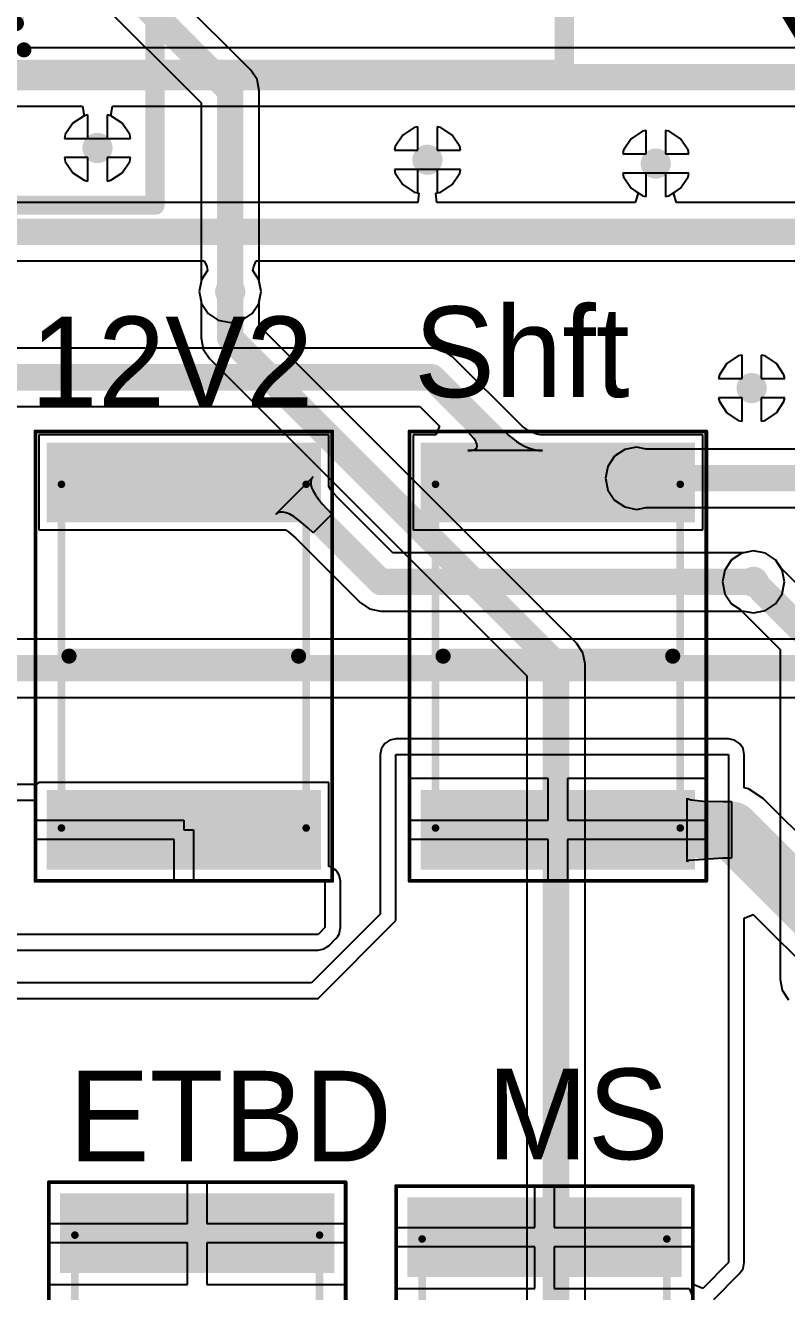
# Model space of a CAD drawing. Header units: millimetres. Extents: x 0.26 to 7.33, y 1.06 to 4.59.
# Drawn here: x 3.116 to 3.513, y 2.725 to 3.385 of the extents above; entities that cross this region are included whole.
import ezdxf

# ---------------------------------------------------------------- set-up
doc = ezdxf.new("R2010")
doc.units = ezdxf.units.MM
doc.header["$MEASUREMENT"] = 0
for name, color, linetype in [('BottomLayer', 5, 'Continuous'), ('BottomOverlay', 54, 'Continuous'), ('Mechanical15', 56, 'Continuous'), ('Mechanical16', 56, 'Continuous'), ('MultiLayer', 9, 'Continuous'), ('TopLayer', 1, 'Continuous'), ('TopOverlay', 2, 'Continuous'), ('TopPaste', 8, 'Continuous'), ('TopSolder', 216, 'Continuous'), ('ViaHoleLayer', 16, 'Continuous')]:
    doc.layers.add(name, color=color, linetype=linetype)

# ---------------------------------------------------------------- blocks, each defined once
blk = doc.blocks.new('SOT23_3_4')
at = {"layer": 'TopLayer'}
for points in [[(-0.04921, 0.0315), (-0.02559, 0.0315), (-0.04921, 0.07087), (-0.02559, 0.07087)], [(0.02559, 0.0315), (0.04921, 0.0315), (0.02559, 0.07087), (0.04921, 0.07087)], [(-0.01181, -0.07087), (0.01181, -0.07087), (-0.01181, -0.0315), (0.01181, -0.0315)]]:
    blk.add_solid(points, dxfattribs=at)
at = {"layer": 'TopOverlay', "const_width": 0.00787}
for points in [[(-0.04528, 0.01772), (0.04528, 0.01772)], [(-0.04528, 0.01772), (-0.04528, 0.00787)], [(0.04528, 0.01772), (0.04528, -0.01772)], [(-0.04528, -0.00787), (-0.04528, -0.01772)], [(-0.04528, -0.01772), (0.04528, -0.01772)]]:
    blk.add_lwpolyline(points, dxfattribs=at)
at = {"layer": 'TopOverlay', "const_width": 0.00394}
for points in [[(-0.04724, 0.01772, 1), (-0.04331, 0.01772, 1)], [(-0.04724, 0.01772, 1), (-0.04331, 0.01772, 1)], [(0.04331, 0.01772, 1), (0.04724, 0.01772, 1)], [(0.04331, 0.01772, 1), (0.04724, 0.01772, 1)], [(-0.04724, 0.00787, 1), (-0.04331, 0.00787, 1)], [(-0.04724, 0.00787, 1), (-0.04331, 0.00787, 1)], [(-0.04724, -0.00787, 1), (-0.04331, -0.00787, 1)], [(-0.04724, -0.00787, 1), (-0.04331, -0.00787, 1)], [(-0.06102, -0.02165, 1), (-0.05709, -0.02165, 1)], [(-0.04724, -0.01772, 1), (-0.04331, -0.01772, 1)], [(-0.04724, -0.01772, 1), (-0.04331, -0.01772, 1)], [(0.04331, -0.01772, 1), (0.04724, -0.01772, 1)], [(0.04331, -0.01772, 1), (0.04724, -0.01772, 1)]]:
    blk.add_lwpolyline(points, format="xyb", close=True, dxfattribs=at)
at = {"layer": 'TopOverlay', "const_width": 0.00787}
blk.add_lwpolyline([(-0.04528, 0.00787, -1), (-0.04528, -0.00787)], format="xyb", dxfattribs=at)
at = {"layer": 'TopPaste'}
for points in [[(-0.04921, 0.0315), (-0.02559, 0.0315), (-0.04921, 0.07087), (-0.02559, 0.07087)], [(0.02559, 0.0315), (0.04921, 0.0315), (0.02559, 0.07087), (0.04921, 0.07087)], [(-0.01181, -0.07087), (0.01181, -0.07087), (-0.01181, -0.0315), (0.01181, -0.0315)]]:
    blk.add_solid(points, dxfattribs=at)
at = {"layer": 'TopSolder'}
for points in [[(-0.05321, 0.0275), (-0.02159, 0.0275), (-0.05321, 0.07487), (-0.02159, 0.07487)], [(0.02159, 0.0275), (0.05321, 0.0275), (0.02159, 0.07487), (0.05321, 0.07487)], [(-0.01581, -0.07487), (0.01581, -0.07487), (-0.01581, -0.0275), (0.01581, -0.0275)]]:
    blk.add_solid(points, dxfattribs=at)
blk = doc.blocks.new('FUSC4632X85N_36')
at = {"layer": 'Mechanical15', "const_width": 0.00394}
for points in [[(-0.08957, -0.06378), (-0.08957, 0.06378)], [(0.08957, 0.06378), (-0.08957, 0.06378)], [(0.08957, -0.06378), (0.08957, 0.06378)], [(0.08957, -0.06378), (-0.08957, -0.06378)]]:
    blk.add_lwpolyline(points, dxfattribs=at)
at = {"layer": 'Mechanical15', "const_width": 0.00197}
for points in [[(-0.09055, 0.06378, 1), (-0.08858, 0.06378, 1)], [(-0.09055, 0.06378, 1), (-0.08858, 0.06378, 1)], [(0.08858, 0.06378, 1), (0.09055, 0.06378, 1)], [(0.08858, 0.06378, 1), (0.09055, 0.06378, 1)], [(-0.09055, -0.06378, 1), (-0.08858, -0.06378, 1)], [(-0.09055, -0.06378, 1), (-0.08858, -0.06378, 1)], [(0.08858, -0.06378, 1), (0.09055, -0.06378, 1)], [(0.08858, -0.06378, 1), (0.09055, -0.06378, 1)]]:
    blk.add_lwpolyline(points, format="xyb", close=True, dxfattribs=at)
at = {"layer": 'Mechanical16', "const_width": 0.00197}
for points in [[(-0.11713, -0.07736), (-0.11713, 0.07736)], [(0.11713, 0.07736), (-0.11713, 0.07736)], [(0.11713, -0.07736), (0.11713, 0.07736)], [(0.11713, -0.07736), (-0.11713, -0.07736)]]:
    blk.add_lwpolyline(points, dxfattribs=at)
at = {"layer": 'Mechanical16', "const_width": 0.000984}
for points in [[(-0.11762, 0.07736, 1), (-0.11663, 0.07736, 1)], [(-0.11762, 0.07736, 1), (-0.11663, 0.07736, 1)], [(0.11663, 0.07736, 1), (0.11762, 0.07736, 1)], [(0.11663, 0.07736, 1), (0.11762, 0.07736, 1)], [(-0.11762, -0.07736, 1), (-0.11663, -0.07736, 1)], [(-0.11762, -0.07736, 1), (-0.11663, -0.07736, 1)], [(0.11663, -0.07736, 1), (0.11762, -0.07736, 1)], [(0.11663, -0.07736, 1), (0.11762, -0.07736, 1)]]:
    blk.add_lwpolyline(points, format="xyb", close=True, dxfattribs=at)
at = {"layer": 'TopLayer'}
for points in [[(-0.07382, -0.06752), (-0.07382, 0.06752), (-0.10728, -0.06752), (-0.10728, 0.06752)], [(0.10728, -0.06752), (0.10728, 0.06752), (0.07382, -0.06752), (0.07382, 0.06752)]]:
    blk.add_solid(points, dxfattribs=at)
at = {"layer": 'TopOverlay', "const_width": 0.00787}
blk.add_lwpolyline([(0, -0.05984), (0, 0.05984)], dxfattribs=at)
at = {"layer": 'TopOverlay', "const_width": 0.00394}
for points in [[(-0.00197, 0.05984, 1), (0.00197, 0.05984, 1)], [(-0.00197, -0.05984, 1), (0.00197, -0.05984, 1)]]:
    blk.add_lwpolyline(points, format="xyb", close=True, dxfattribs=at)
at = {"layer": 'TopPaste'}
for points in [[(-0.07382, -0.06752), (-0.07382, 0.06752), (-0.10728, -0.06752), (-0.10728, 0.06752)], [(0.10728, -0.06752), (0.10728, 0.06752), (0.07382, -0.06752), (0.07382, 0.06752)]]:
    blk.add_solid(points, dxfattribs=at)
at = {"layer": 'TopSolder'}
for points in [[(-0.06982, -0.07152), (-0.06982, 0.07152), (-0.11128, -0.07152), (-0.11128, 0.07152)], [(0.11128, -0.07152), (0.11128, 0.07152), (0.06982, -0.07152), (0.06982, 0.07152)]]:
    blk.add_solid(points, dxfattribs=at)
blk = doc.blocks.new('FUSC4632X85N_79')
at = {"layer": 'Mechanical15', "const_width": 0.00394}
for points in [[(-0.08957, -0.06378), (-0.08957, 0.06378)], [(0.08957, 0.06378), (-0.08957, 0.06378)], [(0.08957, -0.06378), (0.08957, 0.06378)], [(0.08957, -0.06378), (-0.08957, -0.06378)]]:
    blk.add_lwpolyline(points, dxfattribs=at)
at = {"layer": 'Mechanical15', "const_width": 0.00197}
for points in [[(-0.09055, 0.06378, 1), (-0.08858, 0.06378, 1)], [(-0.09055, 0.06378, 1), (-0.08858, 0.06378, 1)], [(0.08858, 0.06378, 1), (0.09055, 0.06378, 1)], [(0.08858, 0.06378, 1), (0.09055, 0.06378, 1)], [(-0.09055, -0.06378, 1), (-0.08858, -0.06378, 1)], [(-0.09055, -0.06378, 1), (-0.08858, -0.06378, 1)], [(0.08858, -0.06378, 1), (0.09055, -0.06378, 1)], [(0.08858, -0.06378, 1), (0.09055, -0.06378, 1)]]:
    blk.add_lwpolyline(points, format="xyb", close=True, dxfattribs=at)
at = {"layer": 'Mechanical16', "const_width": 0.00197}
for points in [[(-0.11713, -0.07736), (-0.11713, 0.07736)], [(0.11713, 0.07736), (-0.11713, 0.07736)], [(0.11713, -0.07736), (0.11713, 0.07736)], [(0.11713, -0.07736), (-0.11713, -0.07736)]]:
    blk.add_lwpolyline(points, dxfattribs=at)
at = {"layer": 'Mechanical16', "const_width": 0.000984}
for points in [[(-0.11762, 0.07736, 1), (-0.11663, 0.07736, 1)], [(-0.11762, 0.07736, 1), (-0.11663, 0.07736, 1)], [(0.11663, 0.07736, 1), (0.11762, 0.07736, 1)], [(0.11663, 0.07736, 1), (0.11762, 0.07736, 1)], [(-0.11762, -0.07736, 1), (-0.11663, -0.07736, 1)], [(-0.11762, -0.07736, 1), (-0.11663, -0.07736, 1)], [(0.11663, -0.07736, 1), (0.11762, -0.07736, 1)], [(0.11663, -0.07736, 1), (0.11762, -0.07736, 1)]]:
    blk.add_lwpolyline(points, format="xyb", close=True, dxfattribs=at)
at = {"layer": 'TopLayer'}
for points in [[(-0.07382, -0.06752), (-0.07382, 0.06752), (-0.10728, -0.06752), (-0.10728, 0.06752)], [(0.10728, -0.06752), (0.10728, 0.06752), (0.07382, -0.06752), (0.07382, 0.06752)]]:
    blk.add_solid(points, dxfattribs=at)
at = {"layer": 'TopOverlay', "const_width": 0.00787}
blk.add_lwpolyline([(0, -0.05984), (0, 0.05984)], dxfattribs=at)
at = {"layer": 'TopOverlay', "const_width": 0.00394}
for points in [[(-0.00197, 0.05984, 1), (0.00197, 0.05984, 1)], [(-0.00197, -0.05984, 1), (0.00197, -0.05984, 1)]]:
    blk.add_lwpolyline(points, format="xyb", close=True, dxfattribs=at)
at = {"layer": 'TopPaste'}
for points in [[(-0.07382, -0.06752), (-0.07382, 0.06752), (-0.10728, -0.06752), (-0.10728, 0.06752)], [(0.10728, -0.06752), (0.10728, 0.06752), (0.07382, -0.06752), (0.07382, 0.06752)]]:
    blk.add_solid(points, dxfattribs=at)
at = {"layer": 'TopSolder'}
for points in [[(-0.06982, -0.07152), (-0.06982, 0.07152), (-0.11128, -0.07152), (-0.11128, 0.07152)], [(0.11128, -0.07152), (0.11128, 0.07152), (0.06982, -0.07152), (0.06982, 0.07152)]]:
    blk.add_solid(points, dxfattribs=at)
blk = doc.blocks.new('FUSC4632X85N_86')
at = {"layer": 'Mechanical15', "const_width": 0.00394}
for points in [[(-0.08957, -0.06378), (-0.08957, 0.06378)], [(0.08957, 0.06378), (-0.08957, 0.06378)], [(0.08957, -0.06378), (0.08957, 0.06378)], [(0.08957, -0.06378), (-0.08957, -0.06378)]]:
    blk.add_lwpolyline(points, dxfattribs=at)
at = {"layer": 'Mechanical15', "const_width": 0.00197}
for points in [[(-0.09055, 0.06378, 1), (-0.08858, 0.06378, 1)], [(-0.09055, 0.06378, 1), (-0.08858, 0.06378, 1)], [(0.08858, 0.06378, 1), (0.09055, 0.06378, 1)], [(0.08858, 0.06378, 1), (0.09055, 0.06378, 1)], [(-0.09055, -0.06378, 1), (-0.08858, -0.06378, 1)], [(-0.09055, -0.06378, 1), (-0.08858, -0.06378, 1)], [(0.08858, -0.06378, 1), (0.09055, -0.06378, 1)], [(0.08858, -0.06378, 1), (0.09055, -0.06378, 1)]]:
    blk.add_lwpolyline(points, format="xyb", close=True, dxfattribs=at)
at = {"layer": 'Mechanical16', "const_width": 0.00197}
for points in [[(-0.11713, -0.07736), (-0.11713, 0.07736)], [(0.11713, 0.07736), (-0.11713, 0.07736)], [(0.11713, -0.07736), (0.11713, 0.07736)], [(0.11713, -0.07736), (-0.11713, -0.07736)]]:
    blk.add_lwpolyline(points, dxfattribs=at)
at = {"layer": 'Mechanical16', "const_width": 0.000984}
for points in [[(-0.11762, 0.07736, 1), (-0.11663, 0.07736, 1)], [(-0.11762, 0.07736, 1), (-0.11663, 0.07736, 1)], [(0.11663, 0.07736, 1), (0.11762, 0.07736, 1)], [(0.11663, 0.07736, 1), (0.11762, 0.07736, 1)], [(-0.11762, -0.07736, 1), (-0.11663, -0.07736, 1)], [(-0.11762, -0.07736, 1), (-0.11663, -0.07736, 1)], [(0.11663, -0.07736, 1), (0.11762, -0.07736, 1)], [(0.11663, -0.07736, 1), (0.11762, -0.07736, 1)]]:
    blk.add_lwpolyline(points, format="xyb", close=True, dxfattribs=at)
at = {"layer": 'TopLayer'}
for points in [[(-0.07382, -0.06752), (-0.07382, 0.06752), (-0.10728, -0.06752), (-0.10728, 0.06752)], [(0.10728, -0.06752), (0.10728, 0.06752), (0.07382, -0.06752), (0.07382, 0.06752)]]:
    blk.add_solid(points, dxfattribs=at)
at = {"layer": 'TopOverlay', "const_width": 0.00787}
blk.add_lwpolyline([(0, -0.05984), (0, 0.05984)], dxfattribs=at)
at = {"layer": 'TopOverlay', "const_width": 0.00394}
for points in [[(-0.00197, 0.05984, 1), (0.00197, 0.05984, 1)], [(-0.00197, -0.05984, 1), (0.00197, -0.05984, 1)]]:
    blk.add_lwpolyline(points, format="xyb", close=True, dxfattribs=at)
at = {"layer": 'TopPaste'}
for points in [[(-0.07382, -0.06752), (-0.07382, 0.06752), (-0.10728, -0.06752), (-0.10728, 0.06752)], [(0.10728, -0.06752), (0.10728, 0.06752), (0.07382, -0.06752), (0.07382, 0.06752)]]:
    blk.add_solid(points, dxfattribs=at)
at = {"layer": 'TopSolder'}
for points in [[(-0.06982, -0.07152), (-0.06982, 0.07152), (-0.11128, -0.07152), (-0.11128, 0.07152)], [(0.11128, -0.07152), (0.11128, 0.07152), (0.06982, -0.07152), (0.06982, 0.07152)]]:
    blk.add_solid(points, dxfattribs=at)
blk = doc.blocks.new('FUSC4632X85N_126')
at = {"layer": 'Mechanical15', "const_width": 0.00394}
for points in [[(-0.08957, 0.06378), (-0.08957, -0.06378)], [(-0.08957, 0.06378), (0.08957, 0.06378)], [(0.08957, 0.06378), (0.08957, -0.06378)], [(-0.08957, -0.06378), (0.08957, -0.06378)]]:
    blk.add_lwpolyline(points, dxfattribs=at)
at = {"layer": 'Mechanical15', "const_width": 0.00197}
for points in [[(-0.09055, 0.06378, 1), (-0.08858, 0.06378, 1)], [(-0.09055, 0.06378, 1), (-0.08858, 0.06378, 1)], [(0.08858, 0.06378, 1), (0.09055, 0.06378, 1)], [(0.08858, 0.06378, 1), (0.09055, 0.06378, 1)], [(-0.09055, -0.06378, 1), (-0.08858, -0.06378, 1)], [(-0.09055, -0.06378, 1), (-0.08858, -0.06378, 1)], [(0.08858, -0.06378, 1), (0.09055, -0.06378, 1)], [(0.08858, -0.06378, 1), (0.09055, -0.06378, 1)]]:
    blk.add_lwpolyline(points, format="xyb", close=True, dxfattribs=at)
at = {"layer": 'Mechanical16', "const_width": 0.00197}
for points in [[(-0.11713, 0.07736), (-0.11713, -0.07736)], [(-0.11713, 0.07736), (0.11713, 0.07736)], [(0.11713, 0.07736), (0.11713, -0.07736)], [(-0.11713, -0.07736), (0.11713, -0.07736)]]:
    blk.add_lwpolyline(points, dxfattribs=at)
at = {"layer": 'Mechanical16', "const_width": 0.000984}
for points in [[(-0.11762, 0.07736, 1), (-0.11663, 0.07736, 1)], [(-0.11762, 0.07736, 1), (-0.11663, 0.07736, 1)], [(0.11663, 0.07736, 1), (0.11762, 0.07736, 1)], [(0.11663, 0.07736, 1), (0.11762, 0.07736, 1)], [(-0.11762, -0.07736, 1), (-0.11663, -0.07736, 1)], [(-0.11762, -0.07736, 1), (-0.11663, -0.07736, 1)], [(0.11663, -0.07736, 1), (0.11762, -0.07736, 1)], [(0.11663, -0.07736, 1), (0.11762, -0.07736, 1)]]:
    blk.add_lwpolyline(points, format="xyb", close=True, dxfattribs=at)
at = {"layer": 'TopLayer'}
for points in [[(-0.07382, -0.06752), (-0.07382, 0.06752), (-0.10728, -0.06752), (-0.10728, 0.06752)], [(0.10728, -0.06752), (0.10728, 0.06752), (0.07382, -0.06752), (0.07382, 0.06752)]]:
    blk.add_solid(points, dxfattribs=at)
at = {"layer": 'TopOverlay', "const_width": 0.00787}
blk.add_lwpolyline([(0, 0.05984), (0, -0.05984)], dxfattribs=at)
at = {"layer": 'TopOverlay', "const_width": 0.00394}
for points in [[(-0.00197, 0.05984, 1), (0.00197, 0.05984, 1)], [(-0.00197, -0.05984, 1), (0.00197, -0.05984, 1)]]:
    blk.add_lwpolyline(points, format="xyb", close=True, dxfattribs=at)
at = {"layer": 'TopPaste'}
for points in [[(-0.07382, -0.06752), (-0.07382, 0.06752), (-0.10728, -0.06752), (-0.10728, 0.06752)], [(0.10728, -0.06752), (0.10728, 0.06752), (0.07382, -0.06752), (0.07382, 0.06752)]]:
    blk.add_solid(points, dxfattribs=at)
at = {"layer": 'TopSolder'}
for points in [[(-0.06982, -0.07152), (-0.06982, 0.07152), (-0.11128, -0.07152), (-0.11128, 0.07152)], [(0.11128, -0.07152), (0.11128, 0.07152), (0.06982, -0.07152), (0.06982, 0.07152)]]:
    blk.add_solid(points, dxfattribs=at)

msp = doc.modelspace()

# ---------------------------------------------------------------- linework, layer by layer
at = {"layer": 'BottomLayer'}
for p, q in [((3.62679, 3.37326), (3.00099, 3.37326)), ((2.98941, 3.3429), (3.14624, 3.3429)), ((3.14624, 3.3429), (3.14703, 3.33795)), ((3.16097, 3.33795), (3.16176, 3.3429)), ((3.16176, 3.3429), (3.63308, 3.3429)), ((3.14111, 3.334), (3.13716, 3.32809)), ((3.14703, 3.33795), (3.14111, 3.334)), ((3.16689, 3.334), (3.16097, 3.33795)), ((3.17084, 3.32809), (3.16689, 3.334)), ((3.13716, 3.32809), (3.13677, 3.32612)), ((3.17123, 3.32612), (3.17084, 3.32809)), ((3.31311, 3.32789), (3.30916, 3.32197)), ((3.31903, 3.33184), (3.31311, 3.32789)), ((3.321, 3.33223), (3.31903, 3.33184)), ((3.321, 3.32), (3.321, 3.33223)), ((3.33297, 3.33184), (3.331, 3.33223)), ((3.331, 3.33223), (3.331, 3.32)), ((3.33889, 3.32789), (3.33297, 3.33184)), ((3.34284, 3.32197), (3.33889, 3.32789)), ((3.43803, 3.32984), (3.43211, 3.32589)), ((3.44, 3.33023), (3.43803, 3.32984)), ((3.44, 3.318), (3.44, 3.33023)), ((3.45197, 3.32984), (3.45, 3.33023)), ((3.45, 3.33023), (3.45, 3.318)), ((3.45789, 3.32589), (3.45197, 3.32984)), ((3.13677, 3.32612), (3.17123, 3.32612)), ((3.30916, 3.32197), (3.30877, 3.32)), ((3.30877, 3.32), (3.321, 3.32)), ((3.331, 3.32), (3.34323, 3.32)), ((3.34323, 3.32), (3.34284, 3.32197)), ((3.42816, 3.31997), (3.42777, 3.318)), ((3.43211, 3.32589), (3.42816, 3.31997)), ((3.46184, 3.31997), (3.45789, 3.32589)), ((3.46223, 3.318), (3.46184, 3.31997)), ((3.149, 3.31612), (3.13677, 3.31612)), ((3.13677, 3.31612), (3.13716, 3.31414)), ((3.13716, 3.31414), (3.14111, 3.30823)), ((3.149, 3.30389), (3.149, 3.31612)), ((3.17123, 3.31612), (3.159, 3.31612)), ((3.159, 3.31612), (3.159, 3.30389)), ((3.16689, 3.30823), (3.17084, 3.31414)), ((3.17084, 3.31414), (3.17123, 3.31612)), ((3.42777, 3.318), (3.44, 3.318)), ((3.45, 3.318), (3.46223, 3.318)), ((3.14111, 3.30823), (3.14703, 3.30428)), ((3.16097, 3.30428), (3.16689, 3.30823)), ((3.34323, 3.31), (3.30877, 3.31)), ((3.30877, 3.31), (3.30916, 3.30803)), ((3.30916, 3.30803), (3.31311, 3.30211)), ((3.33889, 3.30211), (3.34284, 3.30803)), ((3.34284, 3.30803), (3.34323, 3.31)), ((3.46223, 3.308), (3.42777, 3.308)), ((3.42777, 3.308), (3.42816, 3.30603)), ((3.46184, 3.30603), (3.46223, 3.308)), ((3.14703, 3.30428), (3.149, 3.30389)), ((3.159, 3.30389), (3.16097, 3.30428)), ((3.31311, 3.30211), (3.31903, 3.29816)), ((3.33297, 3.29816), (3.33889, 3.30211)), ((3.42816, 3.30603), (3.43211, 3.30011)), ((3.43211, 3.30011), (3.43578, 3.29766)), ((3.45422, 3.29766), (3.45789, 3.30011)), ((3.45789, 3.30011), (3.46184, 3.30603)), ((3.31903, 3.29816), (3.32155, 3.29766)), ((3.32155, 3.29766), (3.32106, 3.29266)), ((3.33045, 3.29766), (3.33297, 3.29816)), ((3.33094, 3.29266), (3.33045, 3.29766)), ((3.43578, 3.29766), (3.43427, 3.29266)), ((3.45573, 3.29266), (3.45422, 3.29766)), ((3.32106, 3.29266), (2.55925, 3.29266)), ((3.43427, 3.29266), (3.33094, 3.29266)), ((3.56106, 3.29266), (3.45573, 3.29266)), ((3.10389, 3.2623), (3.20955, 3.2623)), ((3.20955, 3.2623), (3.21092, 3.25943)), ((3.23543, 3.25943), (3.2368, 3.2623)), ((3.2368, 3.2623), (3.59685, 3.2623)), ((3.21143, 3.2573), (3.20822, 3.25249)), ((3.21092, 3.25943), (3.21143, 3.2573)), ((3.23492, 3.2573), (3.23543, 3.25943)), ((3.23813, 3.25249), (3.23492, 3.2573)), ((3.20822, 3.25249), (3.20699, 3.2463)), ((3.23936, 3.2463), (3.23813, 3.25249)), ((3.20699, 3.2463), (3.20799, 3.24125)), ((3.20799, 3.24125), (3.20799, 3.22213)), ((3.23835, 3.24125), (3.23936, 3.2463)), ((3.23835, 3.22841), (3.23835, 3.24125)), ((3.40373, 3.06303), (3.23835, 3.22841)), ((3.20799, 3.22213), (3.20915, 3.21632)), ((3.20915, 3.21632), (3.21244, 3.21139)), ((3.21244, 3.21139), (3.37782, 3.04601)), ((3.48211, 3.20889), (3.47816, 3.20297)), ((3.48803, 3.21284), (3.48211, 3.20889)), ((3.49, 3.21323), (3.48803, 3.21284)), ((3.49, 3.201), (3.49, 3.21323)), ((3.50197, 3.21284), (3.5, 3.21323)), ((3.5, 3.21323), (3.5, 3.201)), ((3.50789, 3.20889), (3.50197, 3.21284)), ((3.51184, 3.20297), (3.50789, 3.20889)), ((3.47816, 3.20297), (3.47777, 3.201)), ((3.47777, 3.201), (3.49, 3.201)), ((3.5, 3.201), (3.51223, 3.201)), ((3.51223, 3.201), (3.51184, 3.20297)), ((3.49, 3.191), (3.47777, 3.191)), ((3.47777, 3.191), (3.47816, 3.18903)), ((3.47816, 3.18903), (3.48211, 3.18311)), ((3.49, 3.17877), (3.49, 3.191)), ((3.51223, 3.191), (3.5, 3.191)), ((3.5, 3.191), (3.5, 3.17877)), ((3.50789, 3.18311), (3.51184, 3.18903)), ((3.51184, 3.18903), (3.51223, 3.191)), ((3.48211, 3.18311), (3.48803, 3.17916)), ((3.50197, 3.17916), (3.50789, 3.18311)), ((3.48803, 3.17916), (3.49, 3.17877)), ((3.5, 3.17877), (3.50197, 3.17916)), ((3.42881, 3.16395), (3.42356, 3.16044)), ((3.435, 3.16519), (3.42881, 3.16395)), ((3.44005, 3.16418), (3.435, 3.16519)), ((3.558, 3.16418), (3.44005, 3.16418)), ((3.42005, 3.15519), (3.41881, 3.149)), ((3.42356, 3.16044), (3.42005, 3.15519)), ((3.41881, 3.149), (3.42005, 3.14281)), ((3.42005, 3.14281), (3.42356, 3.13756)), ((3.42356, 3.13756), (3.42881, 3.13405)), ((3.42881, 3.13405), (3.435, 3.13281)), ((3.435, 3.13281), (3.44005, 3.13382)), ((3.44005, 3.13382), (3.55171, 3.13382)), ((3.48981, 3.10995), (3.48456, 3.10644)), ((3.496, 3.11118), (3.48981, 3.10995)), ((3.50219, 3.10995), (3.496, 3.11118)), ((3.50744, 3.10644), (3.50219, 3.10995)), ((3.48456, 3.10644), (3.48105, 3.10119)), ((3.5103, 3.10217), (3.50744, 3.10644)), ((3.53573, 3.07673), (3.5103, 3.10217)), ((3.48105, 3.10119), (3.47981, 3.095)), ((3.47981, 3.095), (3.48105, 3.08881)), ((3.48105, 3.08881), (3.48456, 3.08356)), ((3.48456, 3.08356), (3.48883, 3.0807)), ((3.48883, 3.0807), (3.50982, 3.05971)), ((3.40703, 3.05811), (3.40373, 3.06303)), ((3.40373, 3.06303), (3.40373, 3.06303)), ((3.40818, 3.0523), (3.40703, 3.05811)), ((3.50982, 3.05971), (3.50982, 2.888)), ((3.40818, 2.39029), (3.40818, 3.0523)), ((3.40818, 3.0523), (3.40818, 3.0523)), ((3.37782, 3.04601), (3.37782, 2.384)), ((3.50982, 2.888), (3.51097, 2.88219)), ((3.51097, 2.88219), (3.51427, 2.87727))]:
    msp.add_line(p, q, dxfattribs=at)
at = {"layer": 'BottomLayer', "const_width": 0.01378}
for points in [[(2.98941, 3.35808), (3.63308, 3.35808)], [(2.55925, 3.27748), (3.64948, 3.27748)], [(3.22317, 3.22213), (3.22317, 3.2463)], [(3.22317, 3.22213), (3.393, 3.0523)], [(3.435, 3.149), (3.558, 3.149)], [(3.496, 3.095), (3.525, 3.066)], [(3.393, 2.384), (3.393, 3.0523)]]:
    msp.add_lwpolyline(points, dxfattribs=at)
at = {"layer": 'BottomLayer'}
for points, const_width in [([(3.15006, 3.32112, 1), (3.15794, 3.32112, 1)], 0.00787), ([(3.32206, 3.315, 1), (3.32994, 3.315, 1)], 0.00787), ([(3.44106, 3.313, 1), (3.44894, 3.313, 1)], 0.00787), ([(3.21924, 3.2463, 1), (3.22711, 3.2463, 1)], 0.00787), ([(3.21973, 3.2463, 1), (3.22662, 3.2463, 1)], 0.00689), ([(3.21973, 3.22213, 1), (3.22662, 3.22213, 1)], 0.00689), ([(3.21973, 3.22213, 1), (3.22662, 3.22213, 1)], 0.00689), ([(3.49106, 3.196, 1), (3.49894, 3.196, 1)], 0.00787), ([(3.43106, 3.149, 1), (3.43894, 3.149, 1)], 0.00787), ([(3.43156, 3.149, 1), (3.43844, 3.149, 1)], 0.00689), ([(3.49206, 3.095, 1), (3.49994, 3.095, 1)], 0.00787), ([(3.49256, 3.095, 1), (3.49944, 3.095, 1)], 0.00689), ([(3.38956, 3.0523, 1), (3.39644, 3.0523, 1)], 0.00689), ([(3.38956, 3.0523, 1), (3.39644, 3.0523, 1)], 0.00689)]:
    msp.add_lwpolyline(points, format="xyb", close=True, dxfattribs=dict(at, const_width=const_width))
at = {"layer": 'BottomOverlay', "const_width": 0.01}
for points in [[(3.39739, 3.36217), (3.39739, 3.71217)], [(2.82274, 3.36217), (3.39739, 3.36217)]]:
    msp.add_lwpolyline(points, dxfattribs=at)
at = {"layer": 'BottomOverlay', "const_width": 0.005}
msp.add_lwpolyline([(3.39489, 3.36217, 1), (3.39989, 3.36217, 1)], format="xyb", close=True, dxfattribs=at)
msp.add_lwpolyline([(3.39489, 3.36217, 1), (3.39989, 3.36217, 1)], format="xyb", close=True, dxfattribs=at)
at = {"layer": 'MultiLayer', "const_width": 0.00787}
for points in [[(3.15006, 3.32112, 1), (3.15794, 3.32112, 1)], [(3.32206, 3.315, 1), (3.32994, 3.315, 1)], [(3.44106, 3.313, 1), (3.44894, 3.313, 1)], [(3.21924, 3.2463, 1), (3.22711, 3.2463, 1)], [(3.49106, 3.196, 1), (3.49894, 3.196, 1)], [(3.43106, 3.149, 1), (3.43894, 3.149, 1)], [(3.49206, 3.095, 1), (3.49994, 3.095, 1)]]:
    msp.add_lwpolyline(points, format="xyb", close=True, dxfattribs=at)
at = {"layer": 'TopLayer'}
for p, q in [((3.23391, 3.36168), (3.17287, 3.42272)), ((3.14637, 3.40628), (3.20799, 3.34466)), ((3.2372, 3.35675), (3.23391, 3.36168)), ((3.23835, 3.35095), (3.2372, 3.35675)), ((3.23835, 3.25134), (3.23835, 3.35095)), ((3.20799, 3.34466), (3.20799, 3.25134)), ((3.14111, 3.334), (3.13716, 3.32809)), ((3.14703, 3.33795), (3.14111, 3.334)), ((3.149, 3.33835), (3.14703, 3.33795)), ((3.149, 3.32612), (3.149, 3.33835)), ((3.16097, 3.33795), (3.159, 3.33835)), ((3.159, 3.33835), (3.159, 3.32612)), ((3.16689, 3.334), (3.16097, 3.33795)), ((3.17084, 3.32809), (3.16689, 3.334)), ((3.13716, 3.32809), (3.13677, 3.32612)), ((3.17123, 3.32612), (3.17084, 3.32809)), ((3.31311, 3.32789), (3.30916, 3.32197)), ((3.31903, 3.33184), (3.31311, 3.32789)), ((3.321, 3.33223), (3.31903, 3.33184)), ((3.321, 3.32), (3.321, 3.33223)), ((3.33297, 3.33184), (3.331, 3.33223)), ((3.331, 3.33223), (3.331, 3.32)), ((3.33889, 3.32789), (3.33297, 3.33184)), ((3.34284, 3.32197), (3.33889, 3.32789)), ((3.43803, 3.32984), (3.43211, 3.32589)), ((3.44, 3.33023), (3.43803, 3.32984)), ((3.44, 3.318), (3.44, 3.33023)), ((3.45197, 3.32984), (3.45, 3.33023)), ((3.45, 3.33023), (3.45, 3.318)), ((3.45789, 3.32589), (3.45197, 3.32984)), ((3.13677, 3.32612), (3.149, 3.32612)), ((3.159, 3.32612), (3.17123, 3.32612)), ((3.30916, 3.32197), (3.30877, 3.32)), ((3.30877, 3.32), (3.321, 3.32)), ((3.331, 3.32), (3.34323, 3.32)), ((3.34323, 3.32), (3.34284, 3.32197)), ((3.42816, 3.31997), (3.42777, 3.318)), ((3.43211, 3.32589), (3.42816, 3.31997)), ((3.46184, 3.31997), (3.45789, 3.32589)), ((3.46223, 3.318), (3.46184, 3.31997)), ((3.149, 3.31612), (3.13677, 3.31612)), ((3.13677, 3.31612), (3.13716, 3.31414)), ((3.13716, 3.31414), (3.14111, 3.30823)), ((3.149, 3.30389), (3.149, 3.31612)), ((3.17123, 3.31612), (3.159, 3.31612)), ((3.159, 3.31612), (3.159, 3.30389)), ((3.16689, 3.30823), (3.17084, 3.31414)), ((3.17084, 3.31414), (3.17123, 3.31612)), ((3.42777, 3.318), (3.44, 3.318)), ((3.45, 3.318), (3.46223, 3.318)), ((3.14111, 3.30823), (3.14703, 3.30428)), ((3.16097, 3.30428), (3.16689, 3.30823)), ((3.321, 3.31), (3.30877, 3.31)), ((3.30877, 3.31), (3.30916, 3.30803)), ((3.30916, 3.30803), (3.31311, 3.30211)), ((3.321, 3.29777), (3.321, 3.31)), ((3.34323, 3.31), (3.331, 3.31)), ((3.331, 3.31), (3.331, 3.29777)), ((3.33889, 3.30211), (3.34284, 3.30803)), ((3.34284, 3.30803), (3.34323, 3.31)), ((3.44, 3.308), (3.42777, 3.308)), ((3.42777, 3.308), (3.42816, 3.30603)), ((3.44, 3.29577), (3.44, 3.308)), ((3.46223, 3.308), (3.45, 3.308)), ((3.45, 3.308), (3.45, 3.29577)), ((3.46184, 3.30603), (3.46223, 3.308)), ((3.14703, 3.30428), (3.149, 3.30389)), ((3.159, 3.30389), (3.16097, 3.30428)), ((3.31311, 3.30211), (3.31903, 3.29816)), ((3.33297, 3.29816), (3.33889, 3.30211)), ((3.42816, 3.30603), (3.43211, 3.30011)), ((3.43211, 3.30011), (3.43803, 3.29616)), ((3.45197, 3.29616), (3.45789, 3.30011)), ((3.45789, 3.30011), (3.46184, 3.30603)), ((3.31903, 3.29816), (3.321, 3.29777)), ((3.331, 3.29777), (3.33297, 3.29816)), ((3.43803, 3.29616), (3.44, 3.29577)), ((3.45, 3.29577), (3.45197, 3.29616)), ((3.20799, 3.25134), (3.20699, 3.2463)), ((3.23936, 3.2463), (3.23835, 3.25134)), ((3.20699, 3.2463), (3.20822, 3.24011)), ((3.23813, 3.24011), (3.23936, 3.2463)), ((3.20822, 3.24011), (3.21173, 3.23485)), ((3.21173, 3.23485), (3.21698, 3.23135)), ((3.22937, 3.23135), (3.23462, 3.23485)), ((3.23462, 3.23485), (3.23813, 3.24011)), ((3.21698, 3.23135), (3.22317, 3.23011)), ((3.22317, 3.23011), (3.22937, 3.23135)), ((3.3284, 3.21678), (3.08469, 3.21678)), ((3.33421, 3.21563), (3.3284, 3.21678)), ((3.33913, 3.21234), (3.33421, 3.21563)), ((3.37464, 3.17683), (3.33913, 3.21234)), ((3.48211, 3.20889), (3.47816, 3.20297)), ((3.48803, 3.21284), (3.48211, 3.20889)), ((3.49, 3.21323), (3.48803, 3.21284)), ((3.49, 3.201), (3.49, 3.21323)), ((3.50197, 3.21284), (3.5, 3.21323)), ((3.5, 3.21323), (3.5, 3.201)), ((3.50789, 3.20889), (3.50197, 3.21284)), ((3.51184, 3.20297), (3.50789, 3.20889)), ((3.47816, 3.20297), (3.47777, 3.201)), ((3.47777, 3.201), (3.49, 3.201)), ((3.5, 3.201), (3.51223, 3.201)), ((3.51223, 3.201), (3.51184, 3.20297)), ((3.49, 3.191), (3.47777, 3.191)), ((3.47777, 3.191), (3.47816, 3.18903)), ((3.47816, 3.18903), (3.48211, 3.18311)), ((3.49, 3.17877), (3.49, 3.191)), ((3.51223, 3.191), (3.5, 3.191)), ((3.5, 3.191), (3.5, 3.17877)), ((3.50789, 3.18311), (3.51184, 3.18903)), ((3.51184, 3.18903), (3.51223, 3.191)), ((3.0784, 3.18642), (3.32211, 3.18642)), ((3.32211, 3.18642), (3.33233, 3.1762)), ((3.48211, 3.18311), (3.48803, 3.17916)), ((3.50197, 3.17916), (3.50789, 3.18311)), ((3.33233, 3.1762), (3.33041, 3.17158)), ((3.37553, 3.17607), (3.37464, 3.17683)), ((3.37706, 3.17493), (3.37553, 3.17607)), ((3.37853, 3.17397), (3.37706, 3.17493)), ((3.48803, 3.17916), (3.49, 3.17877)), ((3.5, 3.17877), (3.50197, 3.17916)), ((3.27452, 3.17158), (3.12348, 3.17158)), ((3.12348, 3.17158), (3.12348, 3.12212)), ((3.27452, 3.14991), (3.27452, 3.17158)), ((3.33041, 3.17158), (3.31848, 3.17158)), ((3.31848, 3.17158), (3.31848, 3.12212)), ((3.34705, 3.17321), (3.36654, 3.17321)), ((3.3488, 3.17136), (3.34705, 3.17321)), ((3.35017, 3.1697), (3.3488, 3.17136)), ((3.35114, 3.16824), (3.35017, 3.1697)), ((3.35173, 3.16697), (3.35114, 3.16824)), ((3.36654, 3.17321), (3.36849, 3.17136)), ((3.36849, 3.17136), (3.37043, 3.1697)), ((3.37043, 3.1697), (3.37238, 3.16824)), ((3.37238, 3.16824), (3.37433, 3.16697)), ((3.37993, 3.1732), (3.37853, 3.17397)), ((3.38126, 3.1726), (3.37993, 3.1732)), ((3.38252, 3.17216), (3.38126, 3.1726)), ((3.38372, 3.17186), (3.38252, 3.17216)), ((3.38489, 3.17169), (3.38372, 3.17186)), ((3.38643, 3.17161), (3.38489, 3.17169)), ((3.38654, 3.17158), (3.38643, 3.17161)), ((3.46952, 3.17158), (3.38654, 3.17158)), ((3.46952, 3.12212), (3.46952, 3.17158)), ((3.34705, 3.16346), (3.3488, 3.16356)), ((3.38602, 3.16346), (3.34705, 3.16346)), ((3.3488, 3.16356), (3.35017, 3.16385)), ((3.35017, 3.16385), (3.35114, 3.16434)), ((3.35114, 3.16434), (3.35173, 3.16502)), ((3.35192, 3.1659), (3.35173, 3.16697)), ((3.35173, 3.16502), (3.35192, 3.1659)), ((3.37433, 3.16697), (3.37628, 3.1659)), ((3.37628, 3.1659), (3.37823, 3.16502)), ((3.37823, 3.16502), (3.38018, 3.16434)), ((3.38018, 3.16434), (3.38213, 3.16385)), ((3.38213, 3.16385), (3.38408, 3.16356)), ((3.38408, 3.16356), (3.38602, 3.16346)), ((3.24691, 3.13024), (3.2664, 3.14973)), ((3.26562, 3.14865), (3.26523, 3.14739)), ((3.2664, 3.14973), (3.26562, 3.14865)), ((3.27456, 3.14973), (3.27452, 3.14991)), ((3.27452, 3.14954), (3.27456, 3.14973)), ((3.27452, 3.14466), (3.27452, 3.14954)), ((3.26523, 3.14739), (3.26523, 3.14593)), ((3.26523, 3.14593), (3.26562, 3.14427)), ((3.26562, 3.14427), (3.2664, 3.14242)), ((3.2664, 3.14242), (3.26757, 3.14037)), ((3.27567, 3.14301), (3.27452, 3.14466)), ((3.27726, 3.14102), (3.27567, 3.14301)), ((3.26757, 3.14037), (3.26913, 3.13813)), ((3.26913, 3.13813), (3.27108, 3.13569)), ((3.27108, 3.13569), (3.27614, 3.13024)), ((3.27954, 3.13857), (3.27726, 3.14102)), ((3.30793, 3.11018), (3.27954, 3.13857)), ((3.24798, 3.13102), (3.24691, 3.13024)), ((3.24925, 3.13141), (3.24798, 3.13102)), ((3.25071, 3.13141), (3.24925, 3.13141)), ((3.25237, 3.13102), (3.25071, 3.13141)), ((3.25422, 3.13024), (3.25237, 3.13102)), ((3.25627, 3.12907), (3.25422, 3.13024)), ((3.25851, 3.12751), (3.25627, 3.12907)), ((3.27614, 3.13024), (3.2664, 3.12049)), ((3.12348, 3.12212), (3.24673, 3.12212)), ((3.24673, 3.12212), (3.24691, 3.12208)), ((3.24691, 3.12208), (3.2471, 3.12212)), ((3.2471, 3.12212), (3.25197, 3.12212)), ((3.25197, 3.12212), (3.25353, 3.12103)), ((3.26357, 3.12322), (3.25851, 3.12751)), ((3.2664, 3.12049), (3.26357, 3.12322)), ((3.31848, 3.12212), (3.46952, 3.12212)), ((3.25353, 3.12103), (3.25744, 3.11773)), ((3.25744, 3.11773), (3.2909, 3.08427)), ((3.49095, 3.11018), (3.30793, 3.11018)), ((3.496, 3.11118), (3.49095, 3.11018)), ((3.50219, 3.10995), (3.496, 3.11118)), ((3.50744, 3.10644), (3.50219, 3.10995)), ((3.51095, 3.10119), (3.50744, 3.10644)), ((3.51219, 3.095), (3.51095, 3.10119)), ((3.50744, 3.08356), (3.51095, 3.08881)), ((3.51095, 3.08881), (3.51219, 3.095)), ((3.2909, 3.08427), (3.2909, 3.08427)), ((3.2909, 3.08427), (3.29583, 3.08097)), ((3.50219, 3.08005), (3.50744, 3.08356)), ((3.29583, 3.08097), (3.30164, 3.07982)), ((3.30164, 3.07982), (3.49095, 3.07982)), ((3.49095, 3.07982), (3.496, 3.07882)), ((3.496, 3.07882), (3.50219, 3.08005)), ((3.53609, 3.06518), (3.10129, 3.06518)), ((3.095, 3.03482), (3.5298, 3.03482)), ((3.30379, 3.01077), (3.30203, 3.00812)), ((3.30644, 3.01254), (3.30379, 3.01077)), ((3.30956, 3.01316), (3.30644, 3.01254)), ((3.48296, 3.01316), (3.30956, 3.01316)), ((3.48608, 3.01254), (3.48296, 3.01316)), ((3.48872, 3.01077), (3.48608, 3.01254)), ((3.49049, 3.00812), (3.48872, 3.01077)), ((3.30203, 3.00812), (3.3014, 3.005)), ((3.3014, 3.005), (3.3014, 2.92182)), ((3.30956, 2.91845), (3.30956, 3.005)), ((3.30956, 3.005), (3.48296, 3.005)), ((3.48296, 3.005), (3.48296, 2.74025)), ((3.49111, 3.005), (3.49049, 3.00812)), ((3.49111, 2.98765), (3.49111, 3.005)), ((3.12348, 2.99048), (3.12209, 2.98934)), ((3.27452, 2.99048), (3.12348, 2.99048)), ((3.12348, 2.99048), (3.12348, 2.99048)), ((3.27452, 2.94676), (3.27452, 2.99048)), ((3.389, 2.99248), (3.31648, 2.99248)), ((3.31648, 2.99248), (3.31648, 2.97075)), ((3.389, 2.97075), (3.389, 2.99248)), ((3.47152, 2.99248), (3.399, 2.99248)), ((3.399, 2.99248), (3.399, 2.97075)), ((3.47152, 2.97075), (3.47152, 2.99248)), ((3.12148, 2.98946), (3.08652, 2.98946)), ((3.12209, 2.98934), (3.12148, 2.98946)), ((3.49343, 2.98719), (3.49111, 2.98765)), ((3.50096, 2.98216), (3.49343, 2.98719)), ((3.08652, 2.9813), (3.12148, 2.9813)), ((3.12148, 2.9813), (3.12148, 2.97075)), ((3.4614, 2.94914), (3.4614, 2.98236)), ((3.4614, 2.98236), (3.46163, 2.98201)), ((3.46163, 2.98201), (3.46233, 2.98169)), ((3.46233, 2.98169), (3.46348, 2.98142)), ((3.46348, 2.98142), (3.4651, 2.98118)), ((3.4651, 2.98118), (3.46973, 2.98081)), ((3.46973, 2.98081), (3.48015, 2.98053)), ((3.48015, 2.98053), (3.48455, 2.98051)), ((3.48455, 2.98051), (3.48455, 2.95098)), ((3.66191, 2.82121), (3.50096, 2.98216)), ((3.12148, 2.97075), (3.199, 2.97075)), ((3.199, 2.97075), (3.199, 2.96575)), ((3.31648, 2.97075), (3.389, 2.97075)), ((3.399, 2.97075), (3.47152, 2.97075)), ((3.199, 2.96575), (3.204, 2.96575)), ((3.204, 2.96575), (3.204, 2.93902)), ((3.194, 2.96075), (3.12148, 2.96075)), ((3.12148, 2.96075), (3.12148, 2.93902)), ((3.194, 2.93902), (3.194, 2.96075)), ((3.389, 2.96075), (3.31648, 2.96075)), ((3.31648, 2.96075), (3.31648, 2.93902)), ((3.389, 2.93902), (3.389, 2.96075)), ((3.47152, 2.96075), (3.399, 2.96075)), ((3.399, 2.96075), (3.399, 2.93902)), ((3.47152, 2.93902), (3.47152, 2.96075)), ((3.48015, 2.95097), (3.46233, 2.9498)), ((3.48455, 2.95098), (3.48015, 2.95097)), ((3.27553, 2.94656), (3.27452, 2.94676)), ((3.27555, 2.94655), (3.27553, 2.94656)), ((3.27556, 2.94655), (3.27555, 2.94655)), ((3.27687, 2.94567), (3.27556, 2.94655)), ((3.27819, 2.94481), (3.27687, 2.94567)), ((3.2782, 2.94479), (3.27819, 2.94481)), ((3.27821, 2.94478), (3.2782, 2.94479)), ((3.27909, 2.94347), (3.27821, 2.94478)), ((3.27996, 2.94217), (3.27909, 2.94347)), ((3.46163, 2.94949), (3.4614, 2.94914)), ((3.46233, 2.9498), (3.46163, 2.94949)), ((3.12148, 2.93902), (3.194, 2.93902)), ((3.204, 2.93902), (3.27244, 2.93902)), ((3.27244, 2.93902), (3.27254, 2.91484)), ((3.27997, 2.94215), (3.27996, 2.94217)), ((3.27998, 2.94214), (3.27997, 2.94215)), ((3.28029, 2.94058), (3.27998, 2.94214)), ((3.2806, 2.93905), (3.28029, 2.94058)), ((3.28069, 2.91487), (3.2806, 2.93905)), ((3.31648, 2.93902), (3.389, 2.93902)), ((3.399, 2.93902), (3.47152, 2.93902)), ((3.3014, 2.92182), (3.26562, 2.88604)), ((3.269, 2.87788), (3.30956, 2.91845)), ((3.49111, 2.91983), (3.49573, 2.92174)), ((3.49111, 2.74025), (3.49111, 2.91983)), ((3.49573, 2.92174), (3.63589, 2.78159)), ((3.26901, 2.9113), (2.92546, 2.9113)), ((3.27254, 2.91484), (3.26901, 2.9113)), ((3.27921, 2.91043), (3.28008, 2.91173)), ((3.28008, 2.91175), (3.28038, 2.91328)), ((3.28008, 2.91174), (3.28008, 2.91175)), ((3.28008, 2.91173), (3.28008, 2.91174)), ((3.28038, 2.91328), (3.28069, 2.91486)), ((3.28069, 2.91486), (3.28069, 2.91487)), ((3.28069, 2.91487), (3.28069, 2.91487)), ((3.27214, 2.90377), (3.27346, 2.90465)), ((3.27346, 2.90465), (3.27478, 2.90553)), ((3.27478, 2.90553), (3.27478, 2.90554)), ((3.27478, 2.90554), (3.27479, 2.90554)), ((3.27479, 2.90554), (3.27832, 2.90909)), ((3.27832, 2.90909), (3.27833, 2.9091)), ((3.27832, 2.90909), (3.27832, 2.90909)), ((3.27833, 2.9091), (3.27921, 2.91043)), ((2.92546, 2.90314), (3.26901, 2.90314)), ((3.26901, 2.90314), (3.26902, 2.90314)), ((3.26902, 2.90314), (3.27059, 2.90346)), ((3.26902, 2.90314), (3.26902, 2.90314)), ((3.27059, 2.90346), (3.27213, 2.90376)), ((3.27213, 2.90376), (3.27214, 2.90377)), ((3.27214, 2.90377), (3.27214, 2.90377)), ((3.26562, 2.88604), (2.90104, 2.88604)), ((2.88635, 2.87788), (3.269, 2.87788)), ((3.201, 2.78228), (3.12848, 2.78228)), ((3.12848, 2.78228), (3.12848, 2.76055)), ((3.201, 2.76055), (3.201, 2.78228)), ((3.28352, 2.78228), (3.211, 2.78228)), ((3.211, 2.78228), (3.211, 2.76055)), ((3.28352, 2.76055), (3.28352, 2.78228)), ((3.382, 2.78028), (3.30948, 2.78028)), ((3.30948, 2.78028), (3.30948, 2.75855)), ((3.382, 2.75855), (3.382, 2.78028)), ((3.46452, 2.78028), (3.392, 2.78028)), ((3.392, 2.78028), (3.392, 2.75855)), ((3.46452, 2.75855), (3.46452, 2.78028)), ((3.12848, 2.76055), (3.201, 2.76055)), ((3.211, 2.76055), (3.28352, 2.76055)), ((3.30948, 2.75855), (3.382, 2.75855)), ((3.392, 2.75855), (3.46452, 2.75855)), ((3.201, 2.75055), (3.12848, 2.75055)), ((3.12848, 2.75055), (3.12848, 2.72882)), ((3.201, 2.72882), (3.201, 2.75055)), ((3.28352, 2.75055), (3.211, 2.75055)), ((3.211, 2.75055), (3.211, 2.72882)), ((3.28352, 2.72882), (3.28352, 2.75055)), ((3.382, 2.74855), (3.30948, 2.74855)), ((3.30948, 2.74855), (3.30948, 2.72682)), ((3.382, 2.72682), (3.382, 2.74855)), ((3.46452, 2.74855), (3.392, 2.74855)), ((3.392, 2.74855), (3.392, 2.72682)), ((3.46452, 2.73096), (3.46452, 2.74855)), ((3.48296, 2.74025), (3.46952, 2.72682)), ((3.49049, 2.73713), (3.49111, 2.74025)), ((3.49111, 2.74025), (3.49111, 2.74025)), ((3.47529, 2.72105), (3.48872, 2.73449)), ((3.48872, 2.73449), (3.49049, 2.73713)), ((3.12848, 2.72882), (3.201, 2.72882)), ((3.211, 2.72882), (3.28352, 2.72882)), ((3.30948, 2.72682), (3.382, 2.72682)), ((3.392, 2.72682), (3.46006, 2.72682)), ((3.46006, 2.72682), (3.46245, 2.72682)), ((3.46245, 2.72682), (3.46452, 2.72182)), ((3.46452, 2.72889), (3.46452, 2.73096)), ((3.46952, 2.72682), (3.46452, 2.72889))]:
    msp.add_line(p, q, dxfattribs=at)
for points, const_width in [([(3.144, 3.43012), (3.22317, 3.35095)], 0.01378), ([(3.22317, 3.2463), (3.22317, 3.35095)], 0.01378), ([(3.0784, 3.2016), (3.3284, 3.2016)], 0.01378), ([(3.3284, 3.2016), (3.37807, 3.15193)], 0.01378), ([(3.37807, 3.15193), (3.38893, 3.15193)], 0.01378), ([(3.38893, 3.15193), (3.394, 3.14685)], 0.01378), ([(3.199, 3.14685), (3.24979, 3.14685)], 0.01378), ([(3.24979, 3.14685), (3.30164, 3.095)], 0.01378), ([(3.30164, 3.095), (3.496, 3.095)], 0.01378), ([(3.095, 3.05), (3.53609, 3.05)], 0.01378), ([(3.394, 2.96575), (3.48455, 2.96575)], 0.02953), ([(3.48455, 2.96575), (3.6523, 2.798)], 0.02953)]:
    msp.add_lwpolyline(points, dxfattribs=dict(at, const_width=const_width))
for points, const_width in [([(3.21973, 3.35095, 1), (3.22662, 3.35095, 1)], 0.00689), ([(3.21973, 3.35095, 1), (3.22662, 3.35095, 1)], 0.00689), ([(3.15006, 3.32112, 1), (3.15794, 3.32112, 1)], 0.00787), ([(3.32206, 3.315, 1), (3.32994, 3.315, 1)], 0.00787), ([(3.44106, 3.313, 1), (3.44894, 3.313, 1)], 0.00787), ([(3.21924, 3.2463, 1), (3.22711, 3.2463, 1)], 0.00787), ([(3.21973, 3.2463, 1), (3.22662, 3.2463, 1)], 0.00689), ([(3.32495, 3.2016, 1), (3.33184, 3.2016, 1)], 0.00689), ([(3.32495, 3.2016, 1), (3.33184, 3.2016, 1)], 0.00689), ([(3.49106, 3.196, 1), (3.49894, 3.196, 1)], 0.00787), ([(3.37463, 3.15193, 1), (3.38152, 3.15193, 1)], 0.00689), ([(3.37463, 3.15193, 1), (3.38152, 3.15193, 1)], 0.00689), ([(3.38548, 3.15193, 1), (3.39237, 3.15193, 1)], 0.00689), ([(3.38548, 3.15193, 1), (3.39237, 3.15193, 1)], 0.00689), ([(3.43106, 3.149, 1), (3.43894, 3.149, 1)], 0.00787), ([(3.19556, 3.14685, 1), (3.20244, 3.14685, 1)], 0.00689), ([(3.24634, 3.14685, 1), (3.25323, 3.14685, 1)], 0.00689), ([(3.24634, 3.14685, 1), (3.25323, 3.14685, 1)], 0.00689), ([(3.39056, 3.14685, 1), (3.39744, 3.14685, 1)], 0.00689), ([(3.29819, 3.095, 1), (3.30508, 3.095, 1)], 0.00689), ([(3.29819, 3.095, 1), (3.30508, 3.095, 1)], 0.00689), ([(3.49206, 3.095, 1), (3.49994, 3.095, 1)], 0.00787), ([(3.49256, 3.095, 1), (3.49944, 3.095, 1)], 0.00689), ([(3.38662, 2.96575, 1), (3.40138, 2.96575, 1)], 0.01476), ([(3.47717, 2.96575, 1), (3.49193, 2.96575, 1)], 0.01476), ([(3.47717, 2.96575, 1), (3.49193, 2.96575, 1)], 0.01476)]:
    msp.add_lwpolyline(points, format="xyb", close=True, dxfattribs=dict(at, const_width=const_width))
at = {"layer": 'TopOverlay', "const_width": 0.01}
for points in [[(3.184, 3.2913), (3.184, 3.6413)], [(2.554, 3.2913), (3.12865, 3.2913)], [(3.12865, 3.2913), (3.184, 3.2913)]]:
    msp.add_lwpolyline(points, dxfattribs=at)
at = {"layer": 'TopOverlay', "const_width": 0.005}
for points in [[(3.12615, 3.2913, 1), (3.13115, 3.2913, 1)], [(3.12615, 3.2913, 1), (3.13115, 3.2913, 1)], [(3.1815, 3.2913, 1), (3.1865, 3.2913, 1)], [(3.1815, 3.2913, 1), (3.1865, 3.2913, 1)]]:
    msp.add_lwpolyline(points, format="xyb", close=True, dxfattribs=at)
at = {"layer": 'ViaHoleLayer', "const_width": 0.00591}
for points in [[(3.15105, 3.32112, 1), (3.15695, 3.32112, 1)], [(3.32305, 3.315, 1), (3.32895, 3.315, 1)], [(3.44205, 3.313, 1), (3.44795, 3.313, 1)], [(3.22022, 3.2463, 1), (3.22613, 3.2463, 1)], [(3.49205, 3.196, 1), (3.49795, 3.196, 1)], [(3.43205, 3.149, 1), (3.43795, 3.149, 1)], [(3.49305, 3.095, 1), (3.49895, 3.095, 1)]]:
    msp.add_lwpolyline(points, format="xyb", close=True, dxfattribs=at)

# ---------------------------------------------------------------- block references
for name, p, rotation in [('SOT23_3_4', (3.094, 3.4313), 90), ('FUSC4632X85N_36', (3.199, 3.0563), 270), ('FUSC4632X85N_126', (3.394, 3.0563), 90), ('FUSC4632X85N_79', (3.206, 2.665), 270), ('FUSC4632X85N_86', (3.387, 2.663), 270)]:
    msp.add_blockref(name, p, dxfattribs=dict(rotation=rotation))

# ---------------------------------------------------------------- texts
at = {"layer": 'TopOverlay'}
for s, p in [('Y1', (3.504, 3.3513)), ('Shft', (3.319, 3.1913)), ('12V2', (3.119, 3.18602)), ('ETBD', (3.139, 2.793)), ('MS', (3.357, 2.7941))]:
    msp.add_text(s, height=0.047244, dxfattribs=at).set_placement(p)

doc.saveas('drawing.dxf')
